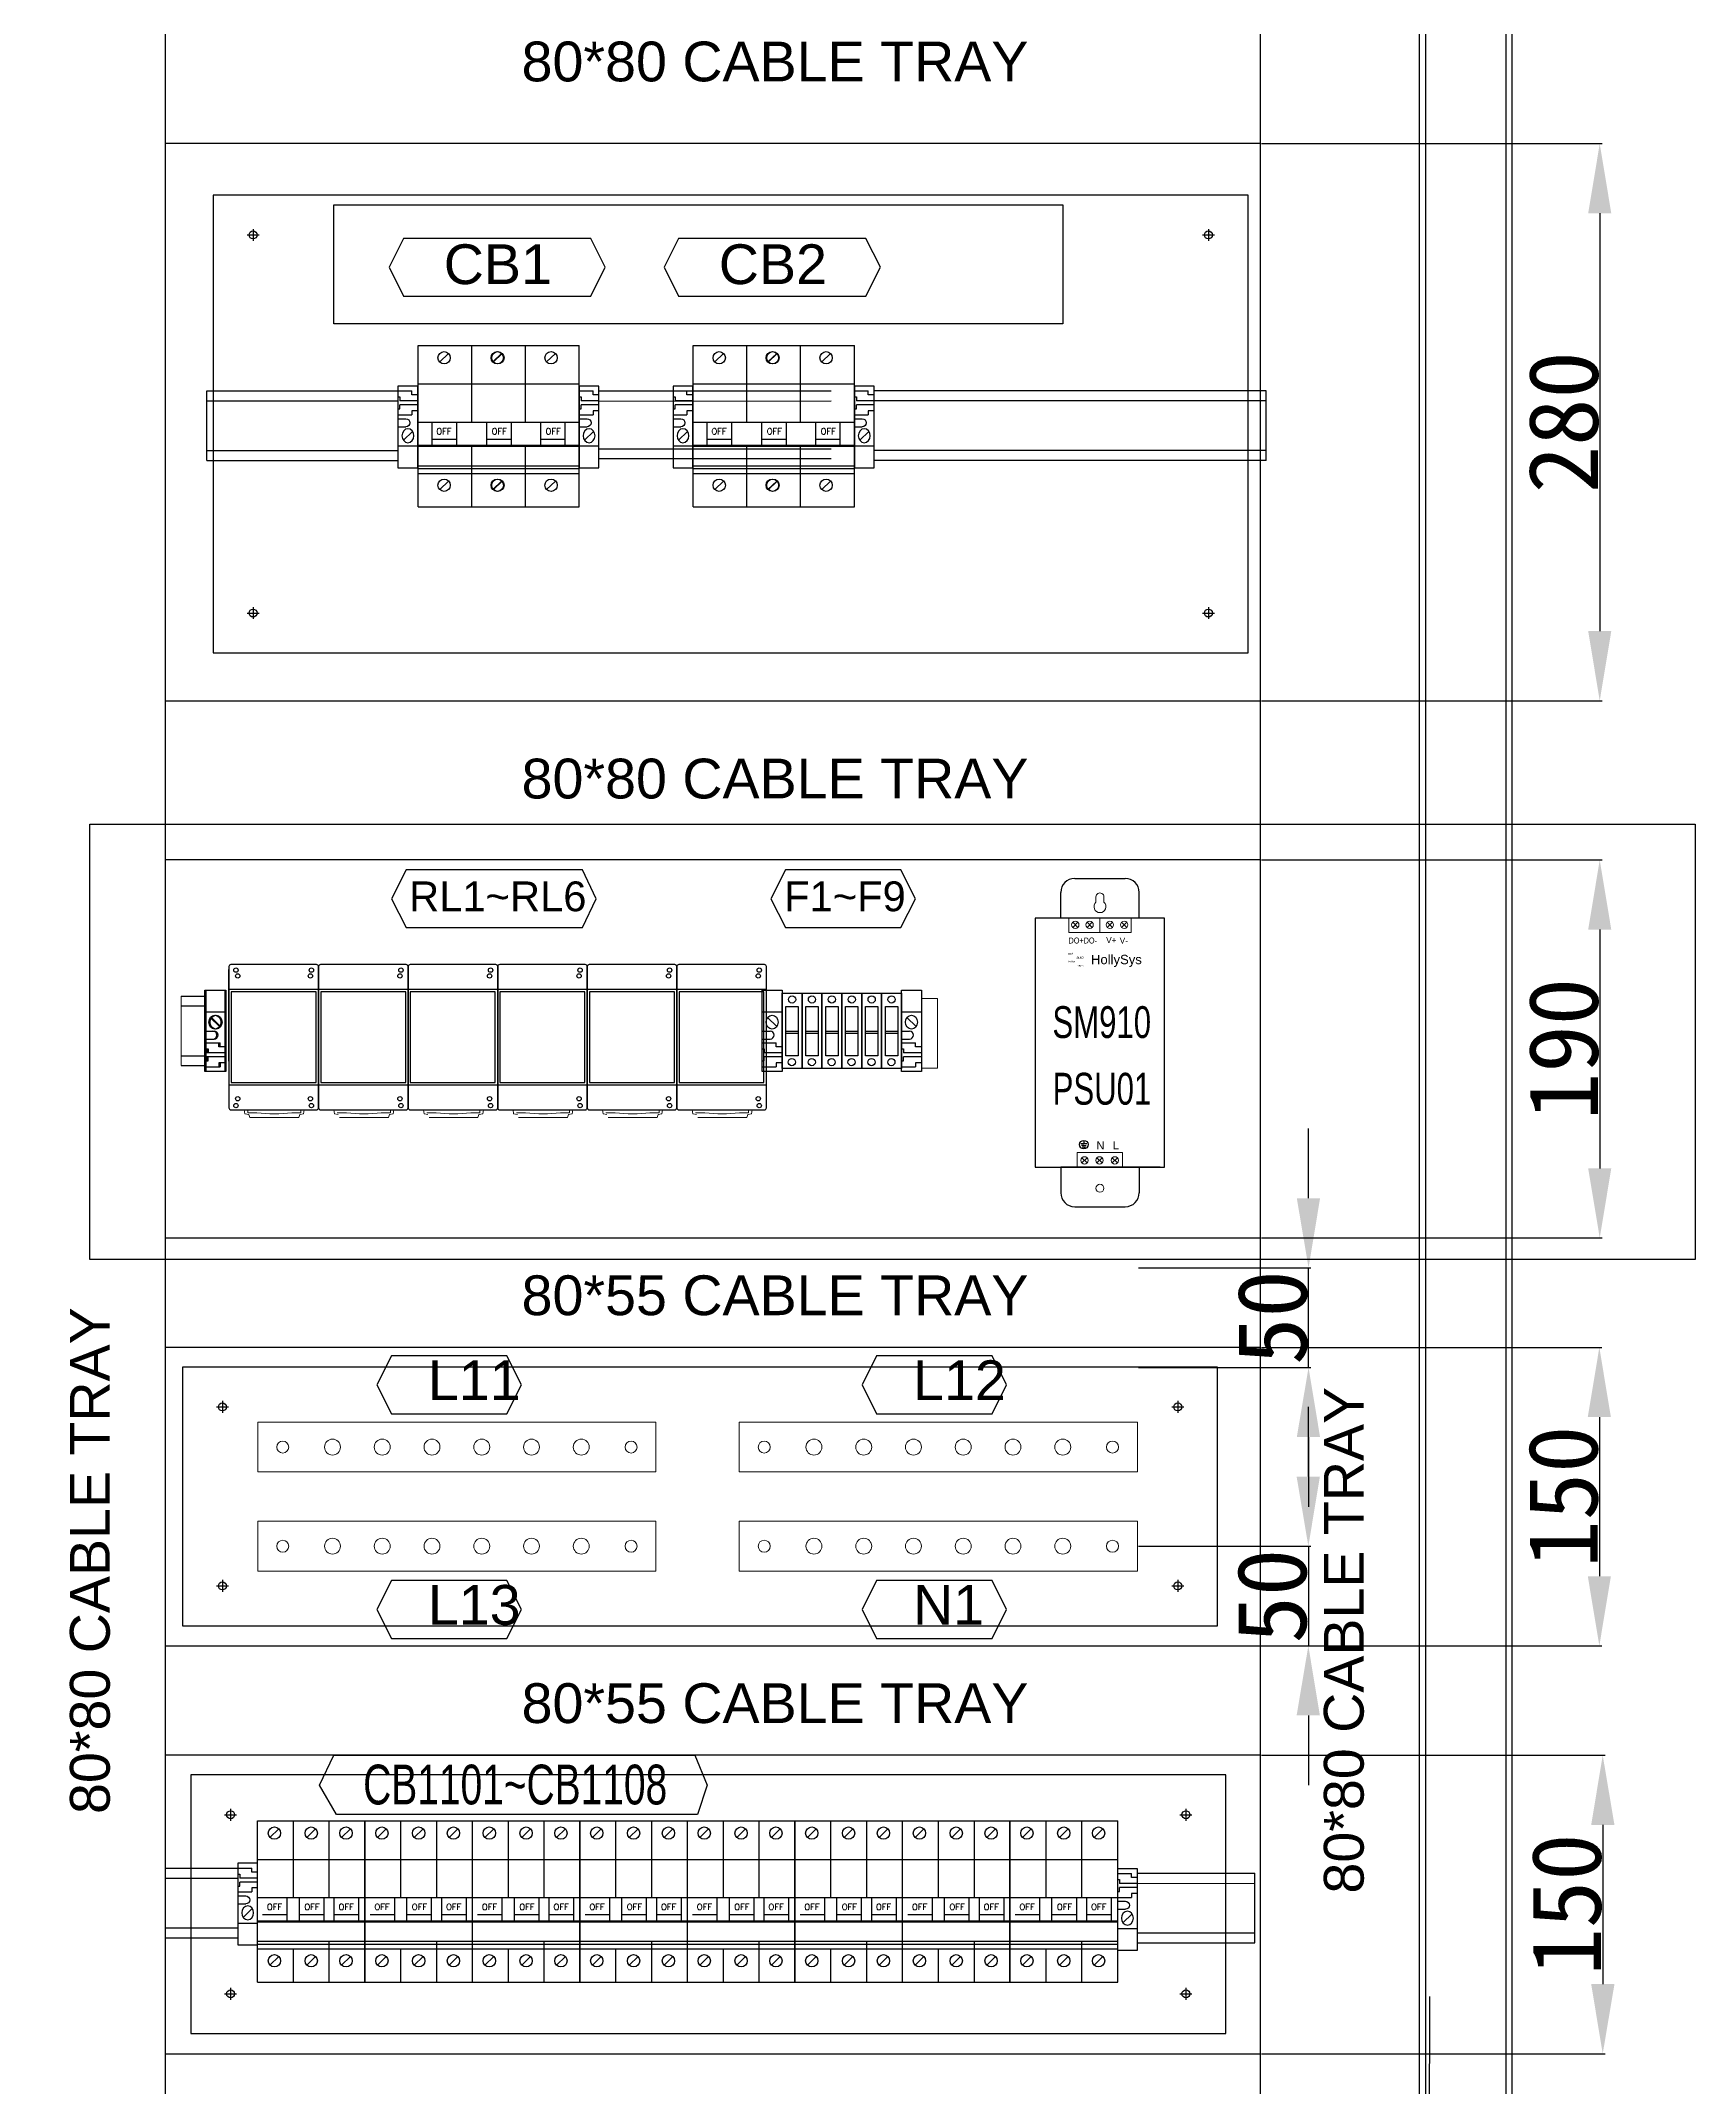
# Model space of a CAD drawing. Extents: x 81444 to 119867, y -54538 to -28747.
# Drawn here: x 86994 to 87825, y -39706 to -38678 of the extents above; entities that cross this region are included whole.
import ezdxf
from ezdxf.enums import TextEntityAlignment as Align
from ezdxf.lldxf.tags import DXFTag

# ---------------------------------------------------------------- set-up
doc = ezdxf.new("R2010")
doc.units = 0
doc.header["$LTSCALE"] = 100
doc.header["$MEASUREMENT"] = 0
for name, color, linetype in [('COMPONENT', 7, 'Continuous'), ('Panel Comp', 7, 'Continuous'), ('PSU', 12, 'Continuous'), ('TEXT', 7, 'Continuous'), ('操作台', 7, 'Continuous'), ('标准图框及表格', 7, 'Continuous')]:
    doc.layers.add(name, color=color, linetype=linetype)
doc.layers.add('细实线', color=7, linetype='Continuous', lineweight=20)
doc.styles.add('HZ', font='arial.ttf', dxfattribs={"width": 0.7})
doc.styles.add('ROMANS', font='romans', dxfattribs={"width": 0.8, "height": 2})
doc.styles.get("Standard").update_dxf_attribs({"font": ''})
doc.styles.get('Standard').set_extended_font_data('SimSun')
tags = doc.linetypes.add('CENTER2', pattern=[1.125, 0.75, -0.125, 0.125, -0.125]).pattern_tags.tags
tags[10:11] = [DXFTag(74, 4), DXFTag(75, 0), DXFTag(340, '0'), DXFTag(46, 1.0), DXFTag(50, 0.0), DXFTag(44, 0.0), DXFTag(45, 0.0)]
tags[8:9] = [DXFTag(74, 4), DXFTag(75, 0), DXFTag(340, '0'), DXFTag(46, 1.0), DXFTag(50, 0.0), DXFTag(44, 0.0), DXFTag(45, 0.0)]
tags[6:7] = [DXFTag(74, 4), DXFTag(75, 0), DXFTag(340, '0'), DXFTag(46, 1.0), DXFTag(50, 0.0), DXFTag(44, 0.0), DXFTag(45, 0.0)]
tags[4:5] = [DXFTag(74, 4), DXFTag(75, 0), DXFTag(340, '0'), DXFTag(46, 1.0), DXFTag(50, 0.0), DXFTag(44, 0.0), DXFTag(45, 0.0)]
tags = doc.linetypes.add('HIDDEN', pattern=[0.375, 0.25, -0.125]).pattern_tags.tags
tags[6:7] = [DXFTag(74, 4), DXFTag(75, 0), DXFTag(340, '0'), DXFTag(46, 1.0), DXFTag(50, 0.0), DXFTag(44, 0.0), DXFTag(45, 0.0)]
tags[4:5] = [DXFTag(74, 4), DXFTag(75, 0), DXFTag(340, '0'), DXFTag(46, 1.0), DXFTag(50, 0.0), DXFTag(44, 0.0), DXFTag(45, 0.0)]
doc.dimstyles.new('ISO-25', dxfattribs={"dimtxt": 35, "dimasz": 35, "dimexe": 1.25, "dimexo": 0.625, "dimtad": 1, "dimtoh": 1, "dimdec": 0, "dimtxsty": 'Standard', "dimcen": 2.5, "dimadec": 0, "dimazin": 0, "dimtfac": 1, "dimtdec": 0, "dimtmove": 0, "dimatfit": 3, "dimfxl": 0, "dimarcsym": 0})

# ---------------------------------------------------------------- blocks, each defined once
blk = doc.blocks.new('*D206')
at = {"color": 0, "lineweight": -2}
for p, q in [((87606.7, -38729.6), (87777.9, -38729.6)), ((87776.7, -38764.6), (87776.7, -38974.6)), ((87606.7, -39009.6), (87777.9, -39009.6))]:
    blk.add_line(p, q, dxfattribs=at)
at = {"color": 0}
for points in [[(87782.5, -38764.6), (87770.9, -38764.6), (87776.7, -38729.6)], [(87770.9, -38974.6), (87782.5, -38974.6), (87776.7, -39009.6)]]:
    blk.add_solid(points, dxfattribs=at)
at = {"layer": 'Defpoints', "color": 0}
for p in [(87606.1, -38729.6), (87606.1, -39009.6), (87776.7, -39009.6)]:
    blk.add_point(p, dxfattribs=at)
at = {"color": 0, "insert": (87758.6, -38869.6), "char_height": 35, "attachment_point": 5, "rotation": 90}
blk.add_mtext('280', dxfattribs=at)
blk = doc.blocks.new('*D207')
at = {"color": 0, "lineweight": -2}
for p, q in [((87606.7, -39089.6), (87777.9, -39089.6)), ((87776.7, -39124.6), (87776.7, -39244.6)), ((87606.7, -39279.6), (87777.9, -39279.6))]:
    blk.add_line(p, q, dxfattribs=at)
at = {"color": 0}
for points in [[(87782.5, -39124.6), (87770.9, -39124.6), (87776.7, -39089.6)], [(87770.9, -39244.6), (87782.5, -39244.6), (87776.7, -39279.6)]]:
    blk.add_solid(points, dxfattribs=at)
at = {"layer": 'Defpoints', "color": 0}
for p in [(87606.1, -39089.6), (87606.1, -39279.6), (87776.7, -39279.6)]:
    blk.add_point(p, dxfattribs=at)
at = {"color": 0, "insert": (87758.6, -39184.6), "char_height": 35, "attachment_point": 5, "rotation": 90}
blk.add_mtext('190', dxfattribs=at)
blk = doc.blocks.new('*D208')
at = {"color": 0, "lineweight": -2}
for p, q in [((87606.7, -39334.6), (87777.8, -39334.6)), ((87776.5, -39369.6), (87776.5, -39449.6)), ((87606.7, -39484.6), (87777.8, -39484.6))]:
    blk.add_line(p, q, dxfattribs=at)
at = {"color": 0}
for points in [[(87782.3, -39369.6), (87770.7, -39369.6), (87776.5, -39334.6)], [(87770.7, -39449.6), (87782.3, -39449.6), (87776.5, -39484.6)]]:
    blk.add_solid(points, dxfattribs=at)
at = {"layer": 'Defpoints', "color": 0}
for p in [(87606.1, -39334.6), (87606.1, -39484.6), (87776.5, -39484.6)]:
    blk.add_point(p, dxfattribs=at)
at = {"color": 0, "insert": (87758.4, -39409.6), "char_height": 35, "attachment_point": 5, "rotation": 90}
blk.add_mtext('150', dxfattribs=at)
blk = doc.blocks.new('*D209')
at = {"color": 0, "lineweight": -2}
for p, q in [((87606.7, -39539.6), (87779.5, -39539.6)), ((87778.2, -39574.6), (87778.2, -39654.6)), ((87606.7, -39689.6), (87779.5, -39689.6))]:
    blk.add_line(p, q, dxfattribs=at)
at = {"color": 0}
for points in [[(87784.1, -39574.6), (87772.4, -39574.6), (87778.2, -39539.6)], [(87772.4, -39654.6), (87784.1, -39654.6), (87778.2, -39689.6)]]:
    blk.add_solid(points, dxfattribs=at)
at = {"layer": 'Defpoints', "color": 0}
for p in [(87606.1, -39539.6), (87606.1, -39689.6), (87778.2, -39689.6)]:
    blk.add_point(p, dxfattribs=at)
at = {"color": 0, "insert": (87760.1, -39614.6), "char_height": 35, "attachment_point": 5, "rotation": 90}
blk.add_mtext('150', dxfattribs=at)
blk = doc.blocks.new('NZ125-3P')
at = {"layer": 'COMPONENT', "color": 6, "linetype": 'HIDDEN', "ltscale": 0.2}
for p, q in [((86866.6, -25525.6), (86871, -25521.3)), ((86893.3, -25525.6), (86897.7, -25521.3)), ((86893.6, -25525.6), (86898, -25521.3)), ((86920.3, -25525.6), (86924.7, -25521.3)), ((86866.6, -25589.8), (86871, -25585.5)), ((86893.3, -25589.8), (86897.7, -25585.5)), ((86893.6, -25589.8), (86898, -25585.5)), ((86920.3, -25589.8), (86924.7, -25585.5))]:
    blk.add_line(p, q, dxfattribs=at)
for centre in [(86868.8, -25523.5), (86895.5, -25523.5), (86895.8, -25523.5), (86922.5, -25523.5), (86868.8, -25587.6), (86895.5, -25587.6), (86895.8, -25587.6), (86922.5, -25587.6)]:
    blk.add_circle(centre, 3.1, dxfattribs=at)
at = {"layer": 'PSU', "linetype": 'HIDDEN', "ltscale": 0.2}
for p, q in [((86855.7, -25517.4), (86909.7, -25517.4)), ((86855.7, -25536.6), (86855.7, -25517.4)), ((86882.7, -25536.6), (86882.7, -25517.4)), ((86882.7, -25517.4), (86936.7, -25517.4)), ((86882.7, -25536.6), (86882.7, -25517.4)), ((86909.7, -25536.6), (86909.7, -25517.4)), ((86909.7, -25536.6), (86909.7, -25517.4)), ((86936.7, -25536.6), (86936.7, -25517.4)), ((86909.7, -25555.8), (86909.7, -25536.6)), ((86936.7, -25598.4), (86936.7, -25536.6)), ((86855.7, -25598.4), (86855.7, -25581.6)), ((86882.7, -25598.4), (86882.7, -25581.6)), ((86882.7, -25598.4), (86882.7, -25581.6)), ((86909.7, -25598.4), (86909.7, -25581.6)), ((86909.7, -25598.4), (86909.7, -25581.6)), ((86936.7, -25598.4), (86936.7, -25584.6)), ((86855.7, -25598.4), (86909.7, -25598.4)), ((86882.7, -25598.4), (86936.7, -25598.4))]:
    blk.add_line(p, q, dxfattribs=at)
at = {"layer": 'PSU'}
for p, q in [((86855.7, -25536.6), (86909.7, -25536.6)), ((86855.7, -25581.6), (86855.7, -25536.6)), ((86882.7, -25555.8), (86882.7, -25536.6)), ((86882.7, -25536.6), (86936.7, -25536.6)), ((86882.7, -25555.8), (86882.7, -25536.6)), ((86909.7, -25555.8), (86909.7, -25536.6)), ((86936.7, -25581.6), (86936.7, -25536.6)), ((86855.7, -25555.8), (86873.7, -25555.8)), ((86862.8, -25567.5), (86862.8, -25555.8)), ((86862.8, -25564.4), (86875.1, -25564.4)), ((86873.7, -25555.8), (86891.7, -25555.8)), ((86875.1, -25567.5), (86875.1, -25555.8)), ((86882.7, -25555.8), (86900.7, -25555.8)), ((86890.3, -25567.5), (86890.3, -25555.8)), ((86890.3, -25564.4), (86902.6, -25564.4)), ((86891.7, -25555.8), (86909.7, -25555.8)), ((86900.7, -25555.8), (86918.7, -25555.8)), ((86902.6, -25567.5), (86902.6, -25555.8)), ((86917.3, -25567.5), (86917.3, -25555.8)), ((86917.3, -25564.4), (86929.6, -25564.4)), ((86918.7, -25555.8), (86936.7, -25555.8)), ((86929.6, -25567.5), (86929.6, -25555.8)), ((86855.7, -25567.5), (86909.7, -25567.5)), ((86855.7, -25568), (86909.7, -25568)), ((86882.7, -25567.5), (86936.7, -25567.5)), ((86882.7, -25581.6), (86882.7, -25567.5)), ((86882.7, -25568), (86936.7, -25568)), ((86909.7, -25581.6), (86909.7, -25567.5)), ((86855.7, -25577.9), (86909.7, -25577.9)), ((86855.7, -25579.2), (86909.7, -25579.2)), ((86855.7, -25581.6), (86909.7, -25581.6)), ((86873.7, -25581.6), (86873.7, -25581.6)), ((86882.7, -25577.9), (86936.7, -25577.9)), ((86882.7, -25579.2), (86936.7, -25579.2)), ((86882.7, -25581.6), (86936.7, -25581.6)), ((86891.7, -25581.6), (86891.7, -25581.6)), ((86900.7, -25581.6), (86900.7, -25581.6)), ((86918.7, -25581.6), (86918.7, -25581.6))]:
    blk.add_line(p, q, dxfattribs=at)
at = {"layer": 'TEXT', "style": 'ROMANS'}
for p in [(86868.7, -25560.5), (86896.5, -25560.5), (86923.6, -25560.5)]:
    blk.add_text('OFF', height=3.09, dxfattribs=at).set_placement(p, align=Align.MIDDLE)
blk = doc.blocks.new('堵头')
at = {"color": 53}
for p, q in [((0, -41), (0, 0)), ((0, 0), (10, 0)), ((10, 0), (10, -41)), ((0, -11), (10, -11)), ((0, -20.6), (4, -20.6)), ((7.3, -18.3), (2.7, -13.8)), ((0, -24.6), (4, -24.6)), ((0, -26.6), (7, -26.6)), ((0, -29.6), (1, -29.6)), ((1, -29.6), (1, -31.6)), ((7, -28.6), (7, -26.6)), ((10, -28.6), (7, -28.6)), ((0, -35.6), (1, -35.6)), ((0, -38.6), (7, -38.6)), ((10, -41), (0, -41)), ((10, -31.6), (1, -31.6)), ((10, -33.6), (1, -33.6)), ((1, -35.6), (1, -33.6)), ((10, -36.6), (7, -36.6)), ((7, -36.6), (7, -38.6))]:
    blk.add_line(p, q, dxfattribs=at)
blk.add_arc((4, -22.6), 2, 270, 90, dxfattribs=at)
blk.add_ellipse((5, -16.1), major_axis=(0, -3.5), ratio=0.857143, start_param=4.712389, end_param=10.995574, dxfattribs=at)
blk = doc.blocks.new('空开3P')
at = {"layer": 'COMPONENT', "color": 6, "linetype": 'HIDDEN', "ltscale": 0.2}
for p, q in [((185939.2, 105389.4, 63738.9), (185943.6, 105393.8, 63738.9)), ((185957.7, 105389.4, 63738.9), (185962.1, 105393.8, 63738.9)), ((185975.2, 105389.4, 63738.9), (185979.6, 105393.8, 63738.9)), ((185939.2, 105325.2, 63738.9), (185943.6, 105329.6, 63738.9)), ((185957.7, 105325.2, 63738.9), (185962.1, 105329.6, 63738.9)), ((185975.2, 105325.2, 63738.9), (185979.6, 105329.6, 63738.9))]:
    blk.add_line(p, q, dxfattribs=at)
for centre in [(185941.4, 105391.6, 63738.9), (185959.9, 105391.6, 63738.9), (185977.4, 105391.6, 63738.9), (185941.4, 105327.4, 63738.9), (185959.9, 105327.4, 63738.9), (185977.4, 105327.4, 63738.9)]:
    blk.add_circle(centre, 3.1, dxfattribs=at)
at = {"layer": 'PSU', "linetype": 'HIDDEN', "ltscale": 0.2}
for p, q in [((185932.9, 105397.7, 63738.9), (185969, 105397.7, 63738.9)), ((185932.9, 105378.4, 63738.9), (185932.9, 105397.7, 63738.9)), ((185951, 105378.4, 63738.9), (185951, 105397.7, 63738.9)), ((185969, 105397.7, 63738.9), (185987, 105397.7, 63738.9)), ((185969, 105378.4, 63738.9), (185969, 105397.7, 63738.9)), ((185969, 105378.4, 63738.9), (185969, 105397.7, 63738.9)), ((185987, 105378.4, 63738.9), (185987, 105397.7, 63738.9)), ((185969, 105359.2, 63738.9), (185969, 105378.4, 63738.9)), ((185932.9, 105316.6, 63738.9), (185932.9, 105333.4, 63738.9)), ((185951, 105316.6, 63738.9), (185951, 105333.4, 63738.9)), ((185969, 105316.6, 63738.9), (185969, 105337.2, 63738.9)), ((185969, 105316.6, 63738.9), (185969, 105333.4, 63738.9)), ((185969, 105316.6, 63738.9), (185969, 105330.4, 63738.9)), ((185987, 105316.6, 63738.9), (185987, 105333.4, 63738.9)), ((185932.9, 105316.6, 63738.9), (185969, 105316.6, 63738.9)), ((185969, 105316.6, 63738.9), (185987, 105316.6, 63738.9))]:
    blk.add_line(p, q, dxfattribs=at)
at = {"layer": 'PSU'}
for p, q in [((185932.9, 105378.4, 63738.9), (185969, 105378.4, 63738.9)), ((185932.9, 105333.4, 63738.9), (185932.9, 105378.4, 63738.9)), ((185951, 105359.2, 63738.9), (185951, 105378.4, 63738.9)), ((185969, 105378.4, 63738.9), (185987, 105378.4, 63738.9)), ((185969, 105359.2, 63738.9), (185969, 105378.4, 63738.9)), ((185969, 105359.2, 63738.9), (185969, 105378.4, 63738.9)), ((185987, 105333.4, 63738.9), (185987, 105378.4, 63738.9)), ((185932.9, 105359.2, 63738.9), (185951, 105359.2, 63738.9)), ((185947.9, 105347.5, 63738.9), (185947.9, 105359.2, 63738.9)), ((185951, 105359.2, 63738.9), (185969, 105359.2, 63738.9)), ((185954, 105347.5, 63738.9), (185954, 105359.2, 63738.9)), ((185966.4, 105347.5, 63738.9), (185966.4, 105359.2, 63738.9)), ((185969, 105359.2, 63738.9), (185987, 105359.2, 63738.9)), ((185971.5, 105347.5, 63738.9), (185971.5, 105359.2, 63738.9)), ((185983.9, 105347.5, 63738.9), (185983.9, 105359.2, 63738.9)), ((185935.5, 105350.6, 63738.9), (185947.9, 105350.6, 63738.9)), ((185954, 105350.6, 63738.9), (185966.4, 105350.6, 63738.9)), ((185971.5, 105350.6, 63738.9), (185983.9, 105350.6, 63738.9)), ((185932.9, 105347.5, 63738.9), (185969, 105347.5, 63738.9)), ((185932.9, 105347, 63738.9), (185969, 105347, 63738.9)), ((185969, 105347.5, 63738.9), (185987, 105347.5, 63738.9)), ((185969, 105347, 63738.9), (185987, 105347, 63738.9)), ((185932.9, 105337.2, 63738.9), (185969, 105337.2, 63738.9)), ((185932.9, 105335.8, 63738.9), (185969, 105335.8, 63738.9)), ((185932.9, 105333.4, 63738.9), (185969, 105333.4, 63738.9)), ((185951, 105333.4, 63738.9), (185951, 105333.4, 63738.9)), ((185969, 105337.2, 63738.9), (185987, 105337.2, 63738.9)), ((185969, 105333.4, 63738.9), (185969, 105337.2, 63738.9)), ((185969, 105333.4, 63738.9), (185969, 105337.2, 63738.9)), ((185969, 105335.8, 63738.9), (185987, 105335.8, 63738.9)), ((185969, 105333.4, 63738.9), (185987, 105333.4, 63738.9))]:
    blk.add_line(p, q, dxfattribs=at)
at = {"layer": 'TEXT', "style": 'ROMANS'}
for p in [(185941.5, 105354.5, 63738.9), (185960.3, 105354.5, 63738.9), (185977.5, 105354.5, 63738.9)]:
    blk.add_text('OFF', height=3.09, dxfattribs=at).set_placement(p, align=Align.MIDDLE)
blk = doc.blocks.new('*D227')
at = {"color": 0, "lineweight": -2}
for p, q in [((87630.4, -39259.6), (87630.4, -39224.6)), ((87544.9, -39294.6), (87631.6, -39294.6)), ((87630.4, -39344.7), (87630.4, -39294.6)), ((87544.9, -39344.7), (87631.6, -39344.7)), ((87630.4, -39379.7), (87630.4, -39414.7))]:
    blk.add_line(p, q, dxfattribs=at)
at = {"color": 0}
for points in [[(87624.5, -39259.6), (87636.2, -39259.6), (87630.4, -39294.6)], [(87636.2, -39379.7), (87624.5, -39379.7), (87630.4, -39344.7)]]:
    blk.add_solid(points, dxfattribs=at)
at = {"layer": 'Defpoints', "color": 0}
for p in [(87544.3, -39294.6), (87630.4, -39294.6), (87544.3, -39344.7)]:
    blk.add_point(p, dxfattribs=at)
at = {"color": 0, "insert": (87612.3, -39319.6), "char_height": 35, "attachment_point": 5, "rotation": 90}
blk.add_mtext('50', dxfattribs=at)
blk = doc.blocks.new('*D228')
at = {"color": 0, "lineweight": -2}
for p, q in [((87630.3, -39399.5), (87630.3, -39364.5)), ((87545, -39434.5), (87631.5, -39434.5)), ((87630.3, -39434.5), (87630.3, -39484.6)), ((87545, -39484.6), (87631.5, -39484.6)), ((87630.3, -39519.6), (87630.3, -39554.6))]:
    blk.add_line(p, q, dxfattribs=at)
at = {"color": 0}
for points in [[(87624.4, -39399.5), (87636.1, -39399.5), (87630.3, -39434.5)], [(87636.1, -39519.6), (87624.4, -39519.6), (87630.3, -39484.6)]]:
    blk.add_solid(points, dxfattribs=at)
at = {"layer": 'Defpoints', "color": 0}
for p in [(87544.4, -39434.5), (87544.4, -39484.6), (87630.3, -39484.6)]:
    blk.add_point(p, dxfattribs=at)
at = {"color": 0, "insert": (87612.1, -39459.6), "char_height": 35, "attachment_point": 5, "rotation": 90}
blk.add_mtext('50', dxfattribs=at)
blk = doc.blocks.new('柱状熔断器RT14-20')
at = {"color": 1}
for p, q in [((87988.4, -29707.6), (87994.6, -29707.6)), ((87994.6, -29708.9), (87988.4, -29708.9))]:
    blk.add_line(p, q, dxfattribs=at)
for points in [[(87986.5, -29726.5), (87986.5, -29688.5), (87996.5, -29688.5), (87996.5, -29726.5)], [(87988.4, -29695.2), (87994.6, -29695.2), (87994.6, -29720), (87988.4, -29720)]]:
    blk.add_lwpolyline(points, close=True, dxfattribs=at)
for centre in [(87991.5, -29691.7), (87991.4, -29723.2)]:
    blk.add_circle(centre, 1.82, dxfattribs=at)
blk = doc.blocks.new('SM910电源新')
at = {"color": 142}
for p, q in [((19.8, 145.1), (45.2, 145.1)), ((12.8, 125.2), (12.8, 138.1)), ((52.2, 125.2), (52.2, 138.1)), ((0, 125.2), (0, 0)), ((65, 125.2), (0, 125.2)), ((62.8, 125.2), (12.8, 125.2)), ((62.8, 125.2), (52.2, 125.2)), ((65, 0), (65, 125.2)), ((0, 0), (65, 0)), ((12.8, 0), (12.8, -12.9)), ((52.2, 0), (52.2, -12.9)), ((19.8, -19.9), (45.2, -19.9))]:
    blk.add_line(p, q, dxfattribs=at)
at = {"color": 142, "lineweight": 0}
for p, q in [((30.5, 135.8), (30.5, 133.2)), ((34.5, 135.8), (34.5, 133.2))]:
    blk.add_line(p, q, dxfattribs=at)
at = {"lineweight": 0}
for p, q in [((16.9, 117.9), (16.9, 125.2)), ((32.5, 117.9), (32.5, 125.2)), ((48.1, 125.2), (48.1, 117.9)), ((48.1, 117.9), (16.9, 117.9)), ((18.8, 123.1), (21.4, 120.5)), ((21.4, 123.1), (18.8, 120.5)), ((26, 123.1), (28.6, 120.5)), ((28.6, 123.1), (26, 120.5)), ((36.2, 123.1), (38.8, 120.5)), ((38.8, 123.1), (36.2, 120.5)), ((43.3, 123.1), (46, 120.5)), ((46, 123.1), (43.3, 120.5)), ((21.1, 0), (21.1, 7.3)), ((21.1, 7.3), (43.9, 7.3)), ((23.4, 2.1), (26, 4.7)), ((26, 2.1), (23.4, 4.7)), ((31, 2.1), (33.6, 4.7)), ((33.6, 2.1), (31, 4.7)), ((38.7, 2.1), (41.3, 4.7)), ((41.3, 2.1), (38.7, 4.7)), ((43.9, 7.3), (43.9, 0))]:
    blk.add_line(p, q, dxfattribs=at)
for p, q in [((24.4, 11.7), (22.9, 11.7)), ((24.4, 10.8), (23.3, 10.8)), ((24.4, 13.3), (24.4, 11.7)), ((25.9, 11.7), (24.4, 11.7)), ((24.4, 10.8), (25.5, 10.8)), ((62.8, 0), (12.8, 0)), ((24.4, 10), (23.6, 10)), ((24.4, 10), (25.2, 10)), ((62.8, 0), (52.2, 0))]:
    blk.add_line(p, q)
at = {"color": 142}
for centre, major_axis, start_param, end_param in [((19.8, 138.1), (4.95, 4.95), 0.785398, 2.356194), ((45.2, 138.1), (-4.95, 4.95), 3.926991, 5.497787), ((19.8, -12.9), (-4.95, 4.95), 0.785398, 2.356194), ((45.2, -12.9), (4.95, 4.95), 3.926991, 5.497787)]:
    blk.add_ellipse(centre, major_axis=major_axis, ratio=1, start_param=start_param, end_param=end_param, dxfattribs=at)
at = {"color": 142, "lineweight": 0}
for centre, major_axis, start_param, end_param in [((32.5, 135.8), (1.41, 1.41), 5.497787, 8.63938), ((32.5, 130.9), (2.12, 2.12), 1.515126, 6.338856)]:
    blk.add_ellipse(centre, major_axis=major_axis, ratio=1, start_param=start_param, end_param=end_param, dxfattribs=at)
at = {"lineweight": 0, "extrusion": (0, 0, -1)}
for centre in [(20.1, 121.8), (27.3, 121.8), (37.5, 121.8), (44.7, 121.8)]:
    blk.add_ellipse(centre, major_axis=(-1.31, -1.31), ratio=1, start_param=3.926991, end_param=10.210176, dxfattribs=at)
blk.add_ellipse((24.4, 11.3), major_axis=(1.53, 1.53), ratio=1, start_param=5.497787, end_param=11.780972)
at = {"lineweight": 0}
for centre, major_axis in [((24.7, 3.4), (-1.31, 1.31)), ((32.3, 3.4), (-1.31, 1.31)), ((40, 3.4), (-1.31, 1.31)), ((32.5, -10.6), (-1.41, 1.41))]:
    blk.add_ellipse(centre, major_axis=major_axis, ratio=1, start_param=3.926991, end_param=10.210176, dxfattribs=at)
at = {"color": 7, "style": 'HZ', "width": 0.7}
for s, p in [('DO+', (16.7, 112.4)), ('DO-', (24.3, 112.4))]:
    blk.add_text(s, height=3, dxfattribs=at).set_placement(p)
at = {"color": 7, "style": 'HZ'}
for s, height, p in [('V+', 3, (35.6, 112.6)), ('V-', 3, (42.4, 112.4)), ('HollySys', 4.7, (28, 102)), ('N', 4, (30.7, 9)), ('L', 4, (38.9, 9))]:
    blk.add_text(s, height=height, dxfattribs=at).set_placement(p)
at = {"ltscale": 0.1, "style": 'HZ', "width": 0.7}
for tag, p in [('模块型号', (33.4, 64.9)), ('位号', (33.5, 31.4))]:
    blk.add_attdef(tag, text='', height=16, dxfattribs=at).set_placement(p, align=Align.CENTER)
at = {"layer": '标准图框及表格', "color": 5, "style": 'HZ'}
for s, p in [('pgqh', (16.6, 107)), ('hollilas', (16.6, 103))]:
    blk.add_text(s, height=0.788, dxfattribs=at).set_placement(p)
at = {"layer": '标准图框及表格', "color": 3, "style": 'HZ'}
for s, height, p in [('auto', 1.31, (20.7, 104.8)), ('hollysys', 0.656, (20.9, 100.9))]:
    blk.add_text(s, height=height, dxfattribs=at).set_placement(p)

msp = doc.modelspace()

# ---------------------------------------------------------------- linework, layer by layer
at = {"color": 7, "linetype": 'HIDDEN'}
msp.add_line((87729.6, -38571.1), (87729.6, -40571.1), dxfattribs=at)
at = {"color": 7}
for p, q in [((87732.6, -38571.1), (87732.6, -40681.1)), ((87691.1, -39660.9), (87689.1, -40527.6))]:
    msp.add_line(p, q, dxfattribs=at)
msp.add_line((87689.1, -38618.6), (87689.1, -40571.1))
at = {"color": 4, "linetype": 'CENTER2'}
for p, q in [((87097.1, -38775.5, -63738.9), (87103.1, -38775.5, -63738.9)), ((87100.1, -38772.5, -63738.9), (87100.1, -38778.5, -63738.9)), ((87577.1, -38775.5, -63738.9), (87583.1, -38775.5, -63738.9)), ((87577.1, -38775.5, -63738.9), (87583.1, -38775.5, -63738.9)), ((87580.1, -38772.5, -63738.9), (87580.1, -38778.5, -63738.9)), ((87580.1, -38772.5, -63738.9), (87580.1, -38778.5, -63738.9)), ((87100.1, -38962.5, -63738.9), (87100.1, -38968.5, -63738.9)), ((87580.1, -38962.5, -63738.9), (87580.1, -38968.5, -63738.9)), ((87097.1, -38965.5, -63738.9), (87103.1, -38965.5, -63738.9)), ((87577.1, -38965.5, -63738.9), (87583.1, -38965.5, -63738.9)), ((87081.7, -39364.5, -63738.9), (87087.7, -39364.5, -63738.9)), ((87084.7, -39361.5, -63738.9), (87084.7, -39367.5, -63738.9)), ((87561.7, -39364.5, -63738.9), (87567.7, -39364.5, -63738.9)), ((87564.7, -39361.5, -63738.9), (87564.7, -39367.5, -63738.9)), ((87564.7, -39361.5, -63738.9), (87564.7, -39367.5, -63738.9)), ((87081.7, -39454.5, -63738.9), (87087.7, -39454.5, -63738.9)), ((87084.7, -39451.5, -63738.9), (87084.7, -39457.5, -63738.9)), ((87561.7, -39454.5, -63738.9), (87567.7, -39454.5, -63738.9)), ((87564.7, -39451.5, -63738.9), (87564.7, -39457.5, -63738.9)), ((87085.8, -39569.5, 63738.9), (87091.8, -39569.5, 63738.9)), ((87088.8, -39566.5, 63738.9), (87088.8, -39572.5, 63738.9)), ((87565.8, -39569.5, 63738.9), (87571.8, -39569.5, 63738.9)), ((87568.8, -39566.5, 63738.9), (87568.8, -39572.5, 63738.9)), ((87085.8, -39659.5, 63738.9), (87091.8, -39659.5, 63738.9)), ((87088.8, -39656.5, 63738.9), (87088.8, -39662.5, 63738.9)), ((87565.8, -39659.5, 63738.9), (87571.8, -39659.5, 63738.9)), ((87568.8, -39656.5, 63738.9), (87568.8, -39662.5, 63738.9))]:
    msp.add_line(p, q, dxfattribs=at)
at = {"linetype": 'CENTER2'}
for p, q in [((87100, -38775.5, -63738.9), (87100.2, -38775.5, -63738.9)), ((87100.1, -38775.6, -63738.9), (87100.1, -38775.4, -63738.9)), ((87580, -38775.5, -63738.9), (87580.2, -38775.5, -63738.9)), ((87580, -38775.5, -63738.9), (87580.2, -38775.5, -63738.9)), ((87580.1, -38775.6, -63738.9), (87580.1, -38775.4, -63738.9)), ((87580.1, -38775.6, -63738.9), (87580.1, -38775.4, -63738.9)), ((87100.1, -38965.6, -63738.9), (87100.1, -38965.4, -63738.9)), ((87580.1, -38965.6, -63738.9), (87580.1, -38965.4, -63738.9)), ((87100, -38965.5, -63738.9), (87100.2, -38965.5, -63738.9)), ((87580, -38965.5, -63738.9), (87580.2, -38965.5, -63738.9)), ((87084.6, -39364.5, -63738.9), (87084.8, -39364.5, -63738.9)), ((87084.7, -39364.6, -63738.9), (87084.7, -39364.4, -63738.9)), ((87564.6, -39364.5, -63738.9), (87564.8, -39364.5, -63738.9)), ((87564.6, -39364.5, -63738.9), (87564.8, -39364.5, -63738.9)), ((87564.7, -39364.6, -63738.9), (87564.7, -39364.4, -63738.9)), ((87564.7, -39364.6, -63738.9), (87564.7, -39364.4, -63738.9)), ((87084.6, -39454.5, -63738.9), (87084.8, -39454.5, -63738.9)), ((87084.7, -39454.6, -63738.9), (87084.7, -39454.4, -63738.9)), ((87564.6, -39454.5, -63738.9), (87564.8, -39454.5, -63738.9)), ((87564.7, -39454.6, -63738.9), (87564.7, -39454.4, -63738.9)), ((87088.7, -39569.5, 63738.9), (87088.9, -39569.5, 63738.9)), ((87088.8, -39569.5, 63738.9), (87088.8, -39569.4, 63738.9)), ((87568.7, -39569.5, 63738.9), (87568.9, -39569.5, 63738.9)), ((87568.8, -39569.5, 63738.9), (87568.8, -39569.4, 63738.9)), ((87088.7, -39659.5, 63738.9), (87088.9, -39659.5, 63738.9)), ((87088.8, -39659.5, 63738.9), (87088.8, -39659.4, 63738.9)), ((87568.7, -39659.5, 63738.9), (87568.9, -39659.5, 63738.9)), ((87568.8, -39659.5, 63738.9), (87568.8, -39659.4, 63738.9))]:
    msp.add_line(p, q, dxfattribs=at)
at = {"color": 6}
for p, q in [((87076.8, -38853.9, -63738.8), (87172.9, -38853.9, -63737.8)), ((87076.8, -38888.9, -63738.8), (87076.8, -38853.9, -63738.8)), ((87076.8, -38858.9, -63738.8), (87172.9, -38858.9, -63737.8)), ((87609.1, -38853.9, -63738.8), (87412.2, -38853.9, -63737.8)), ((87609.1, -38858.9, -63738.8), (87412.2, -38858.9, -63737.8)), ((87609.1, -38888.9, -63738.8), (87609.1, -38853.9, -63738.8)), ((87076.8, -38883.9, -63738.8), (87172.9, -38883.9, -63737.8)), ((87076.8, -38888.9, -63738.8), (87172.9, -38888.9, -63737.8)), ((87609.1, -38883.9, -63738.8), (87412.2, -38883.9, -63737.8)), ((87609.1, -38888.9, -63738.8), (87412.2, -38888.9, -63737.8)), ((87064, -39158, -63739.5), (87076.5, -39158, -62238.7)), ((87064, -39158, -63739.5), (87076.5, -39158, -62238.7)), ((87064, -39163, -63739.5), (87076.5, -39163, -62238.7)), ((87064, -39163, -63739.5), (87076.5, -39163, -62238.7)), ((87064, -39188, -63739.5), (87076.5, -39188, -62238.7)), ((87064, -39188, -63739.5), (87076.5, -39188, -62238.7)), ((87064, -39193, -63739.5), (87076.5, -39193, -62238.7)), ((87064, -39193, -63739.5), (87076.5, -39193, -62238.7)), ((87056.1, -39596.3), (87092.4, -39596.3, 1500.8)), ((87056.1, -39601.3), (87092.4, -39601.3, 1500.8)), ((87544.4, -39598.9, 65239.7), (87603.4, -39598.9, 63738.9)), ((87603.4, -39633.9, 63738.9), (87603.4, -39598.9, 63738.9)), ((87544.4, -39604.1, 65239.7), (87603.4, -39603.9, 63738.9)), ((87056.1, -39626.3), (87092.4, -39626.3, 1500.8)), ((87056.1, -39631.3), (87092.4, -39631.3, 1500.8)), ((87544.4, -39628.8, 65239.7), (87603.4, -39628.8, 63738.9)), ((87544.4, -39633.9, 65239.7), (87603.4, -39633.9, 63738.9))]:
    msp.add_line(p, q, dxfattribs=at)
at = {"lineweight": 0}
for p, q in [((87096, -39217.2, -0.7), (87095.7, -39215.2, -0.7)), ((87097.9, -39217.6, -0.7), (87096, -39217.2, -0.7)), ((87097.4, -39215.2, -0.7), (87097.4, -39216.7, -0.7)), ((87097.4, -39216.7, -0.7), (87102, -39216.7, -0.7)), ((87098.5, -39219, -0.7), (87097.9, -39217.6, -0.7)), ((87123.1, -39219, 0.3), (87098.5, -39219, -0.7)), ((87124.1, -39216.7, 0.3), (87119.5, -39216.7, 0.3)), ((87123.1, -39219, 0.3), (87123.6, -39217.6, 0.3)), ((87123.6, -39217.6, 0.3), (87125.5, -39217.2, 0.3)), ((87124.1, -39215.2, 0.3), (87124.1, -39216.7, 0.3)), ((87125.5, -39217.2, 0.3), (87125.8, -39215.2, 0.3)), ((87141, -39217.2, -0.7), (87140.7, -39215.2, -0.7)), ((87142.9, -39217.6, -0.7), (87141, -39217.2, -0.7)), ((87142.4, -39216.7, -0.7), (87147, -39216.7, -0.7)), ((87168.1, -39219, 0.3), (87143.5, -39219, -0.7)), ((87169.1, -39216.7, 0.3), (87164.5, -39216.7, 0.3)), ((87168.1, -39219, 0.3), (87168.6, -39217.6, 0.3)), ((87168.6, -39217.6, 0.3), (87170.5, -39217.2, 0.3)), ((87169.1, -39215.2, 0.3), (87169.1, -39216.7, 0.3)), ((87170.5, -39217.2, 0.3), (87170.8, -39215.2, 0.3)), ((87186, -39217.2, -0.7), (87185.7, -39215.2, -0.7)), ((87187.9, -39217.6, -0.7), (87186, -39217.2, -0.7)), ((87187.4, -39216.7, -0.7), (87192, -39216.7, -0.7)), ((87213.1, -39219, 0.3), (87188.5, -39219, -0.7)), ((87214.1, -39216.7, 0.3), (87209.5, -39216.7, 0.3)), ((87213.1, -39219, 0.3), (87213.6, -39217.6, 0.3)), ((87213.6, -39217.6, 0.3), (87215.5, -39217.2, 0.3)), ((87214.1, -39215.2, 0.3), (87214.1, -39216.7, 0.3)), ((87215.5, -39217.2, 0.3), (87215.8, -39215.2, 0.3)), ((87231, -39217.2, -0.7), (87230.7, -39215.2, -0.7)), ((87232.9, -39217.6, -0.7), (87231, -39217.2, -0.7)), ((87232.4, -39216.7, -0.7), (87237, -39216.7, -0.7)), ((87258.1, -39219, 0.3), (87233.5, -39219, -0.7)), ((87259.1, -39216.7, 0.3), (87254.5, -39216.7, 0.3)), ((87258.1, -39219, 0.3), (87258.6, -39217.6, 0.3)), ((87258.6, -39217.6, 0.3), (87260.5, -39217.2, 0.3)), ((87259.1, -39215.2, 0.3), (87259.1, -39216.7, 0.3)), ((87260.5, -39217.2, 0.3), (87260.8, -39215.2, 0.3)), ((87276, -39217.2, -0.7), (87275.7, -39215.2, -0.7)), ((87277.9, -39217.6, -0.7), (87276, -39217.2, -0.7)), ((87277.4, -39216.7, -0.7), (87282, -39216.7, -0.7)), ((87303.1, -39219, 0.3), (87278.5, -39219, -0.7)), ((87304.1, -39216.7, 0.3), (87299.5, -39216.7, 0.3)), ((87303.1, -39219, 0.3), (87303.6, -39217.6, 0.3)), ((87303.6, -39217.6, 0.3), (87305.5, -39217.2, 0.3)), ((87304.1, -39215.2, 0.3), (87304.1, -39216.7, 0.3)), ((87305.5, -39217.2, 0.3), (87305.8, -39215.2, 0.3)), ((87321, -39217.2, -0.7), (87320.7, -39215.2, -0.7)), ((87322.9, -39217.6, -0.7), (87321, -39217.2, -0.7)), ((87322.4, -39216.7, -0.7), (87327, -39216.7, -0.7)), ((87348.1, -39219, 0.3), (87323.5, -39219, -0.7)), ((87349.1, -39216.7, 0.3), (87344.5, -39216.7, 0.3)), ((87348.1, -39219, 0.3), (87348.6, -39217.6, 0.3)), ((87348.6, -39217.6, 0.3), (87350.5, -39217.2, 0.3)), ((87349.1, -39215.2, 0.3), (87349.1, -39216.7, 0.3)), ((87350.5, -39217.2, 0.3), (87350.8, -39215.2, 0.3))]:
    msp.add_line(p, q, dxfattribs=at)
for points in [[(86976.1, -40450.1), (87056.1, -40450.1), (87056.1, -38649.6), (86976.1, -38649.6)], [(87056.1, -38649.6), (87606.1, -38649.6), (87606.1, -38729.6), (87056.1, -38729.6)], [(87606.1, -40450.1), (87686.1, -40450.1), (87686.1, -38649.6), (87606.1, -38649.6)]]:
    msp.add_lwpolyline(points, close=True)
for points, elevation in [([(87080.1, -38985.5), (87600.1, -38985.5), (87600.1, -38755.5), (87080.1, -38755.5)], -63738.9), ([(87056.1, -39009.6), (87606.1, -39009.6), (87606.1, -39089.6), (87056.1, -39089.6)], 63738.9), ([(87056.1, -39279.6), (87606.1, -39279.6), (87606.1, -39334.6), (87056.1, -39334.6)], 63738.9), ([(87064.7, -39474.5), (87584.7, -39474.5), (87584.7, -39344.5), (87064.7, -39344.5)], -63738.9), ([(87056.1, -39484.6), (87606.1, -39484.6), (87606.1, -39539.6), (87056.1, -39539.6)], 63738.9), ([(87068.8, -39679.5), (87588.8, -39679.5), (87588.8, -39549.5), (87068.8, -39549.5)], 63738.9), ([(87056.1, -39689.6), (87606.1, -39689.6), (87606.1, -39744.6), (87056.1, -39744.6)], 63738.9)]:
    msp.add_lwpolyline(points, close=True, dxfattribs=dict(elevation=elevation))
at = {"color": 1, "elevation": -63738.9}
msp.add_lwpolyline([(87140.7, -38760.3), (87507, -38760.3), (87507, -38820.2), (87140.7, -38820.2)], close=True, dxfattribs=at)
at = {"color": 3}
for points, elevation in [([(87269.8, -38777.2), (87175.7, -38777.2), (87168.4, -38791.7), (87175.7, -38806.2), (87269.8, -38806.2), (87277, -38791.7), (87269.8, -38777.2)], -63737.8), ([(87408, -38777.2), (87313.9, -38777.2), (87306.6, -38791.7), (87313.9, -38806.2), (87408, -38806.2), (87415.3, -38791.7), (87408, -38777.2)], -63737.8), ([(87265.6, -39094.5), (87177, -39094.5), (87169.7, -39109.1), (87177, -39123.6), (87265.6, -39123.6), (87272.5, -39109.1), (87265.6, -39094.5)], -62238.7), ([(87425.6, -39094.5), (87367.6, -39094.5), (87360.3, -39109.1), (87367.6, -39123.6), (87425.6, -39123.6), (87432.9, -39109.1), (87425.6, -39094.5)], -57848.5), ([(87140.6, -39539.6), (87322, -39539.6), (87328.3, -39554.6), (87323.4, -39569.4), (87142, -39569.4), (87133.5, -39554.6), (87140.6, -39539.6)], 63738.9)]:
    msp.add_lwpolyline(points, dxfattribs=dict(at, elevation=elevation))
at = {"color": 1}
msp.add_lwpolyline([(87018.1, -39071.7), (87824.6, -39071.7), (87824.6, -39290.5), (87018.1, -39290.5)], close=True, dxfattribs=at)
at = {"color": 6, "lineweight": 0, "elevation": -62238.7}
msp.add_lwpolyline([(87443.9, -39159.3), (87435.9, -39159.3), (87435.9, -39194.3), (87443.9, -39194.3)], close=True, dxfattribs=at)
at = {"color": 3}
for points in [[(87227.6, -39338.9), (87169.6, -39338.9), (87162.3, -39353.4), (87169.6, -39368), (87227.6, -39368), (87234.9, -39353.4), (87227.6, -39338.9)], [(87471.5, -39338.9), (87413.4, -39338.9), (87406.2, -39353.4), (87413.4, -39368), (87471.5, -39368), (87478.7, -39353.4), (87471.5, -39338.9)], [(87227.6, -39451.8), (87169.6, -39451.8), (87162.3, -39466.4), (87169.6, -39480.9), (87227.6, -39480.9), (87234.9, -39466.4), (87227.6, -39451.8)], [(87471.5, -39451.8), (87413.4, -39451.8), (87406.2, -39466.4), (87413.4, -39480.9), (87471.5, -39480.9), (87478.7, -39466.4), (87471.5, -39451.8)]]:
    msp.add_lwpolyline(points, dxfattribs=at)
at = {"color": 6, "lineweight": 20}
for points in [[(87102.5, -39397.2), (87302.5, -39397.2), (87302.5, -39372.2), (87102.5, -39372.2)], [(87344.4, -39397.2), (87544.4, -39397.2), (87544.4, -39372.2), (87344.4, -39372.2)], [(87102.5, -39447), (87302.5, -39447), (87302.5, -39422), (87102.5, -39422)], [(87344.4, -39447), (87544.4, -39447), (87544.4, -39422), (87344.4, -39422)]]:
    msp.add_lwpolyline(points, close=True, dxfattribs=at)
for centre in [(87100.1, -38775.5, -63738.9), (87580.1, -38775.5, -63738.9), (87100.1, -38965.5, -63738.9), (87580.1, -38965.5, -63738.9), (87084.7, -39364.5, -63738.9), (87564.7, -39364.5, -63738.9), (87084.7, -39454.5, -63738.9), (87564.7, -39454.5, -63738.9), (87088.8, -39569.5, 63738.9), (87568.8, -39569.5, 63738.9), (87088.8, -39659.5, 63738.9), (87568.8, -39659.5, 63738.9)]:
    msp.add_circle(centre, 2)
for centre, radius in [((87115, -39384.7), 3), ((87140, -39384.7), 4), ((87165, -39384.7), 4), ((87190, -39384.7), 4), ((87215, -39384.7), 4), ((87240, -39384.7), 4), ((87265, -39384.7), 4), ((87290, -39384.7), 3), ((87356.9, -39384.7), 3), ((87381.9, -39384.7), 4), ((87406.9, -39384.7), 4), ((87431.9, -39384.7), 4), ((87456.9, -39384.7), 4), ((87481.9, -39384.7), 4), ((87506.9, -39384.7), 4), ((87531.9, -39384.7), 3), ((87115, -39434.5), 3), ((87140, -39434.5), 4), ((87165, -39434.5), 4), ((87190, -39434.5), 4), ((87215, -39434.5), 4), ((87240, -39434.5), 4), ((87265, -39434.5), 4), ((87290, -39434.5), 3), ((87356.9, -39434.5), 3), ((87381.9, -39434.5), 4), ((87406.9, -39434.5), 4), ((87431.9, -39434.5), 4), ((87456.9, -39434.5), 4), ((87481.9, -39434.5), 4), ((87506.9, -39434.5), 4), ((87531.9, -39434.5), 3)]:
    msp.add_circle(centre, radius, dxfattribs=at)
at = {"lineweight": 0}
for centre in [(87110.8, -39143.8, 0.3), (87155.8, -39143.8, 0.3), (87200.8, -39143.8, 0.3), (87245.8, -39143.8, 0.3), (87290.8, -39143.8, 0.3), (87335.8, -39143.8, 0.3)]:
    msp.add_arc(centre, 73.4, 263.13, 276.87, dxfattribs=at)
at = {"layer": 'Panel Comp'}
for p, q in [((87088, -39190.7, -0.7), (87088, -39144.7, -0.7)), ((87088, -39184.3, -0.7), (87088, -39145, -0.7)), ((87088, -39184.3, -0.7), (87088, -39145, -0.7)), ((87088, -39187.4, -0.7), (87088, -39148.1, -0.7)), ((87088, -39189.7, -0.7), (87088, -39150.5, -0.7))]:
    msp.add_line(p, q, dxfattribs=at)
at = {"layer": 'Panel Comp', "elevation": -0.7}
for points in [[(87089, -39215.2), (87132, -39215.2, 0.414214), (87133, -39214.2), (87133, -39143.2, 0.414214), (87132, -39142.2), (87089, -39142.2, 0.414214), (87088, -39143.2), (87088, -39214.2, 0.414214)], [(87134, -39215.2), (87177, -39215.2, 0.414214), (87178, -39214.2), (87178, -39143.2, 0.414214), (87177, -39142.2), (87134, -39142.2, 0.414214), (87133, -39143.2), (87133, -39214.2, 0.414214)], [(87179, -39215.2), (87222, -39215.2, 0.414214), (87223, -39214.2), (87223, -39143.2, 0.414214), (87222, -39142.2), (87179, -39142.2, 0.414214), (87178, -39143.2), (87178, -39214.2, 0.414214)], [(87224, -39215.2), (87267, -39215.2, 0.414214), (87268, -39214.2), (87268, -39143.2, 0.414214), (87267, -39142.2), (87224, -39142.2, 0.414214), (87223, -39143.2), (87223, -39214.2, 0.414214)], [(87269, -39215.2), (87312, -39215.2, 0.414214), (87313, -39214.2), (87313, -39143.2, 0.414214), (87312, -39142.2), (87269, -39142.2, 0.414214), (87268, -39143.2), (87268, -39214.2, 0.414214)], [(87314, -39215.2), (87357, -39215.2, 0.414214), (87358, -39214.2), (87358, -39143.2, 0.414214), (87357, -39142.2), (87314, -39142.2, 0.414214), (87313, -39143.2), (87313, -39214.2, 0.414214)]]:
    msp.add_lwpolyline(points, format="xyb", close=True, dxfattribs=at)
for points in [[(87088, -39202.7), (87133, -39202.7), (87133, -39154.7), (87088, -39154.7)], [(87089.1, -39201.5), (87131.8, -39201.5), (87131.8, -39155.9), (87089.1, -39155.9)], [(87133, -39202.7), (87178, -39202.7), (87178, -39154.7), (87133, -39154.7)], [(87134.1, -39201.5), (87176.8, -39201.5), (87176.8, -39155.9), (87134.1, -39155.9)], [(87178, -39202.7), (87223, -39202.7), (87223, -39154.7), (87178, -39154.7)], [(87179.1, -39201.5), (87221.8, -39201.5), (87221.8, -39155.9), (87179.1, -39155.9)], [(87223, -39202.7), (87268, -39202.7), (87268, -39154.7), (87223, -39154.7)], [(87224.1, -39201.5), (87266.8, -39201.5), (87266.8, -39155.9), (87224.1, -39155.9)], [(87268, -39202.7), (87313, -39202.7), (87313, -39154.7), (87268, -39154.7)], [(87269.1, -39201.5), (87311.8, -39201.5), (87311.8, -39155.9), (87269.1, -39155.9)], [(87313, -39202.7), (87358, -39202.7), (87358, -39154.7), (87313, -39154.7)], [(87314.1, -39201.5), (87356.8, -39201.5), (87356.8, -39155.9), (87314.1, -39155.9)]]:
    msp.add_lwpolyline(points, close=True, dxfattribs=at)
at = {"layer": 'Panel Comp'}
for centre in [(87091.5, -39145, -0.7), (87092.4, -39147.9, -0.7), (87128.9, -39147.9, 0.3), (87129.4, -39145, 0.3), (87173.9, -39147.9, 0.3), (87174.4, -39145, 0.3), (87218.9, -39147.9, 0.3), (87219.4, -39145, 0.3), (87263.9, -39147.9, 0.3), (87264.4, -39145, 0.3), (87308.9, -39147.9, 0.3), (87309.4, -39145, 0.3), (87353.9, -39147.9, 0.3), (87354.4, -39145, 0.3), (87091.5, -39213.1, -0.7), (87092.4, -39209.6, -0.7), (87128.9, -39209.6, 0.3), (87129.4, -39213.1, 0.3), (87173.9, -39209.6, 0.3), (87174.4, -39213.1, 0.3), (87218.9, -39209.6, 0.3), (87219.4, -39213.1, 0.3), (87263.9, -39209.6, 0.3), (87264.4, -39213.1, 0.3), (87308.9, -39209.6, 0.3), (87309.4, -39213.1, 0.3), (87353.9, -39209.6, 0.3), (87354.4, -39213.1, 0.3)]:
    msp.add_circle(centre, 1.09, dxfattribs=at)
at = {"layer": '操作台', "color": 6}
for p, q in [((87273.9, -38853.9, -63737.8), (87390.6, -38853.9, -63737.8)), ((87273.9, -38859, -63737.8), (87390.6, -38858.9, -63737.8)), ((87273.9, -38882.9, -63737.8), (87390.6, -38882.9, -63737.8)), ((87273.9, -38887.9, -63737.8), (87390.6, -38887.9, -63737.8))]:
    msp.add_line(p, q, dxfattribs=at)
at = {"layer": '细实线', "color": 6}
for p, q in [((87064, -39158, -63739.5), (87064, -39193, -63739.5)), ((87064, -39158, -63739.5), (87064, -39193, -63739.5)), ((87056.1, -39596.3), (87056.1, -39631.3))]:
    msp.add_line(p, q, dxfattribs=at)

# ---------------------------------------------------------------- block references
at = {"color": 1}
for name, p in [('NZ125-3P', (327.3, -13313.7, -63737.8)), ('NZ125-3P', (465.5, -13313.7, -63737.8)), ('柱状熔断器RT14-20', (-620.6, -9468, -62238.7)), ('柱状熔断器RT14-20', (-610.6, -9468, -62238.7)), ('柱状熔断器RT14-20', (-600.6, -9468, -62238.7)), ('柱状熔断器RT14-20', (-590.6, -9468, -62238.7)), ('柱状熔断器RT14-20', (-580.6, -9468, -62238.7)), ('柱状熔断器RT14-20', (-570.6, -9468, -62238.7))]:
    msp.add_blockref(name, p, dxfattribs=at)
at = {"xscale": -1, "rotation": 180}
for p in [(87172.9, -38892.5, -63737.8), (87263.9, -38892.5, -63737.8), (87311.1, -38892.5, -63737.8), (87402.2, -38892.5, -63737.8), (87092.4, -39634.9, 1500.8), (87534.4, -39637.6, 65239.7)]:
    msp.add_blockref('堵头', p, dxfattribs=at)
at = {"lineweight": -2}
msp.add_blockref('SM910电源新', (87493.1, -39244), dxfattribs=at).add_auto_attribs({'位号': 'PSU01', '模块型号': 'SM910'})
for p in [(87075.9, -39155, -62238.7), (87076.5, -39155, -62238.7), (87355.9, -39155, -62238.7), (87425.9, -39155, -62238.7)]:
    msp.add_blockref('堵头', p)
at = {"layer": '细实线'}
for p in [(-98830.6, -144970.3, -62238), (-98776.6, -144970.3, -62238), (-98722.6, -144970.3, -62238), (-98668.6, -144970.3, -62238), (-98614.6, -144970.3, -62238), (-98560.6, -144970.3, 1500.8), (-98506.5, -144970.3, 1500.8), (-98452.5, -144970.3, 1500.8)]:
    msp.add_blockref('空开3P', p, dxfattribs=at)

# ---------------------------------------------------------------- texts
at = {"lineweight": 0, "style": 'HZ'}
for s, p in [('80*80 CABLE TRAY', (87235, -38698.3)), ('80*80 CABLE TRAY ', (87235, -39058.7)), ('80*55 CABLE TRAY', (87235, -39318.4)), ('80*55 CABLE TRAY', (87235, -39523.4))]:
    msp.add_text(s, height=20, dxfattribs=at).set_placement(p)
at = {"color": 0, "style": 'HZ'}
for s, height, p in [('CB1', 20, (87195.9, -38800.2, -63737.8)), ('CB2', 20, (87334.1, -38800.2, -63737.8)), ('RL1~RL6', 15, (87178.5, -39115.4, -62238.7)), ('F1~F9', 15, (87366.9, -39115.4, -57848.5)), ('L11', 20, (87187.9, -39361.1)), ('L12', 20, (87431.7, -39361.1)), ('L13', 20, (87187.9, -39474)), ('N1', 20, (87431.7, -39474))]:
    msp.add_text(s, height=height, dxfattribs=at).set_placement(p)
at = {"lineweight": 0, "style": 'HZ'}
for p in [(87028.1, -39569.1), (87658.1, -39609.1)]:
    msp.add_text('80*80 CABLE TRAY', height=20, rotation=90, dxfattribs=at).set_placement(p)
at = {"color": 0, "style": 'HZ', "width": 0.7}
msp.add_text('CB1101~CB1108', height=20, dxfattribs=at).set_placement((87231.8, -39564.3, 63738.9), align=Align.CENTER)

# ---------------------------------------------------------------- dimensions: what is measured, and where the dimension line sits
at = {"color": 3}
for base, p1, p2, picture, middle in [((87776.7, -39009.6, 63738.9), (87606.1, -38729.6), (87606.1, -39009.6, 63738.9), '*D206', (87758.6, -38869.6, 63738.9)), ((87776.7, -39279.6, 63738.9), (87606.1, -39089.6, 63738.9), (87606.1, -39279.6, 63738.9), '*D207', (87758.6, -39184.6, 63738.9)), ((87630.4, -39294.6), (87544.3, -39344.7, 127477.8), (87544.3, -39294.6, 63738.9), '*D227', (87612.3, -39319.6)), ((87776.5, -39484.6, 63738.9), (87606.1, -39334.6, 63738.9), (87606.1, -39484.6, 63738.9), '*D208', (87758.4, -39409.6, 63738.9)), ((87630.3, -39484.6, -127477.8), (87544.4, -39434.5), (87544.4, -39484.6, -63738.9), '*D228', (87612.1, -39459.6, -127477.8)), ((87778.2, -39689.6, 63738.9), (87606.1, -39539.6, 63738.9), (87606.1, -39689.6, 63738.9), '*D209', (87760.1, -39614.6, 63738.9))]:
    dim = msp.add_linear_dim(base=base, p1=p1, p2=p2, angle=90, dimstyle='ISO-25', dxfattribs=at)
    dim.commit()
    dim.dimension.update_dxf_attribs({"geometry": picture, "text_midpoint": middle})

doc.saveas('drawing.dxf')
